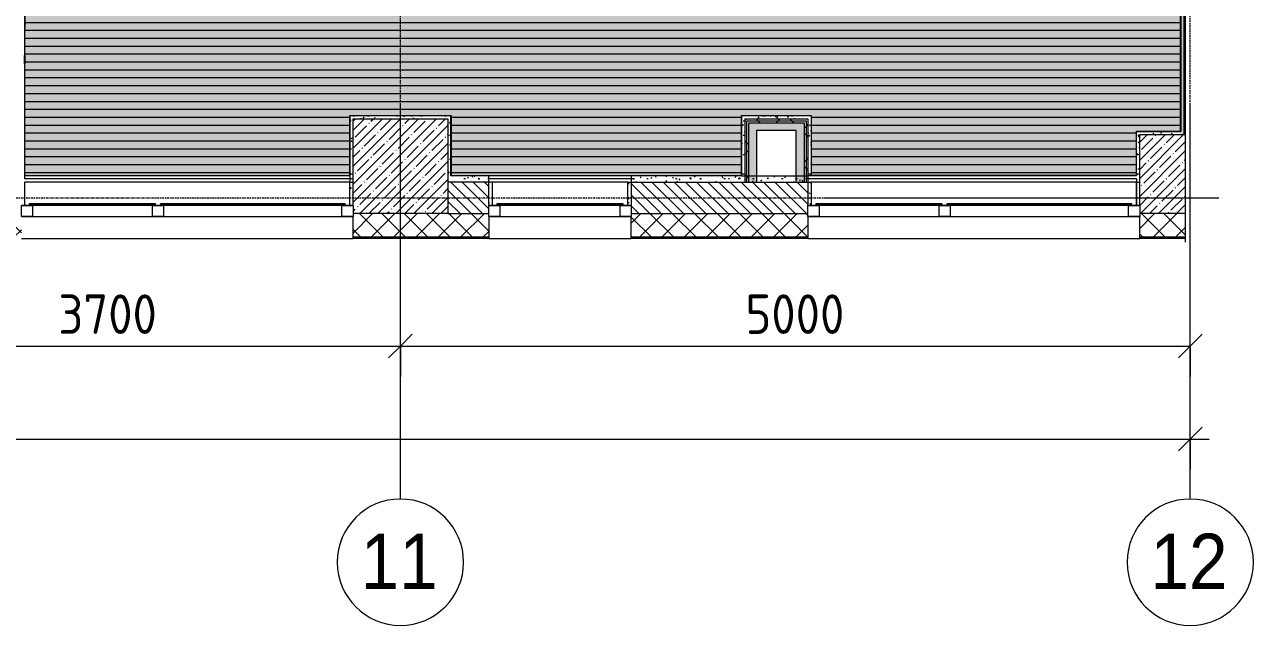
# Model space of a CAD drawing. Header units: millimetres. Extents: x -3917 to 185442, y -8553 to 29000.
# Drawn here: x 30930 to 38710, y -2706 to 1096 of the extents above; entities that cross this region are included whole.
import ezdxf

# ---------------------------------------------------------------- set-up
doc = ezdxf.new("R2010")
doc.units = ezdxf.units.MM
doc.linetypes.add('Осевая', pattern=[31.75, 6.35, -4.7625, 15.875, -4.7625])
for name, color, linetype, lineweight in [('A-ANNO-DIMS', 7, 'Continuous', 9), ('A-ANNO-DIMS-100', 7, 'Continuous', 9), ('A-CLNG-PATT', 7, 'Continuous', 9), ('A-DETL-GENF', 7, 'Continuous', 9), ('A-GLAZ', 7, 'Continuous', 9), ('A-GLAZ-1', 7, 'Continuous', 13), ('A-WALL', 7, 'Continuous', 9), ('I-WALL', 7, 'Continuous', 9), ('S-COLS', 7, 'Continuous', 9), ('Оси', 7, 'Continuous', 9), ('Оси-1', 7, 'Continuous', 20), ('Оси-2', 7, 'Осевая', 9)]:
    doc.layers.add(name, color=color, linetype=linetype, lineweight=lineweight)
for name, color, linetype, lineweight, true_color in [('A-CLNG-1', 7, 'Continuous', 9, 0xeaeaea), ('A-WALL-1', 7, 'Continuous', 9, 0x3c3c3c), ('A-WALL-2', 7, 'Continuous', 9, 0x535353), ('A-WALL-FNSH-1', 7, 'Continuous', 9, 0x3c3c3c), ('I-WALL-1', 7, 'Continuous', 9, 0x535353), ('S-COLS-1', 9, 'Continuous', 9, 0x808080), ('S-COLS-2', 7, 'Continuous', 9, 0x3c3c3c)]:
    doc.layers.add(name, color=color, linetype=linetype, lineweight=lineweight, true_color=true_color)
doc.layers.add('A-CLNG-PATT-1', color=7, linetype='Continuous', lineweight=9, transparency=1)
doc.styles.add('Arial', font='arial.ttf', dxfattribs={"width": 0.9, "height": 350})
doc.styles.add('ISOCPEUR', font='isocpeur.ttf', dxfattribs={"width": 0.9, "height": 250})
doc.dimstyles.new('ISO-2_5_0_9К_БОЛЬШОЙ', dxfattribs={"dimscale": 304.8, "dimtxt": 248.995294, "dimasz": 0.492126, "dimexe": 0.393701, "dimexo": 0.984252, "dimgap": 0, "dimtad": 1, "dimdec": 0, "dimrnd": 10, "dimzin": 0, "dimdsep": 46, "dimtxsty": 'ISOCPEUR', "dimblk1": 'OBLIQUE', "dimblk2": 'OBLIQUE', "dimsah": 1, "dimcen": 0.09, "dimdle": 0.393701, "dimazin": 0, "dimtfac": 1, "dimtdec": 4, "dimtix": 1, "dimtmove": 0, "dimatfit": 3, "dimfxl": 1, "dimtvp": 1, "dimtolj": 1, "dimtzin": 0, "dimarcsym": 2})
pattern_1 = [(0, (0, 0), (121.92, 30.48), [10.058, -81.382, 10.058, -81.382, -487.68]), (0, (0, 0), (121.92, 30.48), [-182.88, 10.058, -172.822, 10.058, -81.382, -213.36]), (0, (0, 0), (121.92, 30.48), [-457.2, 10.058, -50.902, 10.058, -142.342]), (120, (45.72, 15.24), (-87.356454, 90.345817), [10.058, -81.382, 10.058, -81.382, -487.68]), (120, (45.72, 15.24), (-87.356454, 90.345817), [-182.88, 10.058, -172.822, 10.058, -81.382, -213.36]), (120, (45.72, 15.24), (-87.356454, 90.345817), [-457.2, 10.058, -50.902, 10.058, -142.342]), (240, (60.96, 76.2), (-34.563546, -120.825817), [10.058, -81.382, 10.058, -81.382, -487.68]), (240, (60.96, 76.2), (-34.563546, -120.825817), [-182.88, 10.058, -172.822, 10.058, -81.382, -213.36]), (240, (60.96, 76.2), (-34.563546, -120.825817), [-457.2, 10.058, -50.902, 10.058, -142.342])]
pattern_2 = [(45, (0, 0), (-106.066, 106.066), []), (135, (0, 0), (-106.066, -106.066), [])]

# ---------------------------------------------------------------- blocks, each defined once
blk = doc.blocks.new('BSC_Колонна _Прямоугольная - 600х600-V18-Сводный план потолков 2 этажа в осях 1-12')
at = {"layer": 'S-COLS-1'}
h = blk.add_hatch(dxfattribs=at)
h.set_pattern_fill('FP_28', color=256, style=0, pattern_type=2)
h.set_pattern_definition([(45, (-33310, -200), (-57.02463, 57.02463), []), (45, (-33252.975, -200), (-57.02463, 57.02463), [100.806, -20.161, 3.353, -16.808])])
h.paths.add_polyline_path([(-300, -300), (300, -300), (300, 300), (-300, 300), (-300, -248)])
at = {"layer": 'S-COLS-2'}
for p, q in [((-300, 300), (300, 300)), ((-300, -248), (-300, 300)), ((300, 300), (300, -300)), ((300, -300), (-300, -300))]:
    blk.add_line(p, q, dxfattribs=at)
blk = doc.blocks.new('120_Окно_СКБ_2Ст - 120_Окно_СКБ_2Ст 2100х2400 _мал створка справа_-22446225-Сводный план потолков 2 этажа в осях 1-12')
at = {"layer": 'A-GLAZ'}
for p, q in [((1050, -57), (-1050, -57)), ((-1050, -127), (1050, -127))]:
    blk.add_line(p, q, dxfattribs=at)
at = {"layer": 'A-GLAZ-1'}
for p, q in [((-1050, -127), (-1050, -57)), ((-1050, -57), (-980, -57)), ((-980, -57), (-980, -127)), ((150, -127), (150, -57)), ((150, -57), (220, -57)), ((220, -57), (220, -127)), ((980, -127), (980, -57)), ((980, -57), (1050, -57)), ((1050, -57), (1050, -127)), ((-980, -127), (-1050, -127)), ((-1000, -127), (-1000, -137)), ((-1000, -137), (170, -137)), ((170, -137), (-1000, -137)), ((-930, -137), (-930, -127)), ((100, -137), (100, -127)), ((220, -127), (150, -127)), ((170, -137), (170, -127)), ((200, -127), (200, -137)), ((200, -137), (1000, -137)), ((1000, -137), (200, -137)), ((270, -137), (270, -127)), ((930, -137), (930, -127)), ((1050, -127), (980, -127)), ((1000, -137), (1000, -127))]:
    blk.add_line(p, q, dxfattribs=at)
blk = doc.blocks.new('BSC_Колонна _Прямоугольная - 500х500-V33-Сводный план потолков 2 этажа в осях 1-12')
at = {"layer": 'S-COLS-1'}
h = blk.add_hatch(dxfattribs=at)
h.set_pattern_fill('FP_42', color=256, style=0, pattern_type=2)
h.set_pattern_definition([(45, (-38240, -150), (-57.02463, 57.02463), []), (45, (-38182.975, -150), (-57.02463, 57.02463), [100.806, -20.161, 3.353, -16.808])])
h.paths.add_polyline_path([(-250, -250), (37.7, -250), (37.7, 250), (-250, 250), (-250, -198)])
at = {"layer": 'S-COLS-2'}
for p, q in [((-250, 250), (37.7, 250)), ((-250, -198), (-250, 250)), ((37.7, -250), (-250, -250))]:
    blk.add_line(p, q, dxfattribs=at)
blk = doc.blocks.new('120_Окно_СКБ_1Ст - 120_Окно_СКБ_1Ст 900х2500_h_-20664874-Сводный план потолков 2 этажа в осях 1-12')
at = {"layer": 'A-GLAZ'}
for p, q in [((450, -57), (-450, -57)), ((-450, -127), (450, -127))]:
    blk.add_line(p, q, dxfattribs=at)
at = {"layer": 'A-GLAZ-1'}
for p, q in [((-450, -127), (-450, -57)), ((-450, -57), (-380, -57)), ((-380, -57), (-380, -127)), ((380, -127), (380, -57)), ((380, -57), (450, -57)), ((450, -57), (450, -127)), ((-380, -127), (-450, -127)), ((-400, -127), (-400, -137)), ((-400, -137), (400, -137)), ((400, -137), (-400, -137)), ((-330, -137), (-330, -127)), ((330, -137), (330, -127)), ((450, -127), (380, -127)), ((400, -137), (400, -127))]:
    blk.add_line(p, q, dxfattribs=at)
blk = doc.blocks.new('DET_L_Линия разрыва - М100-30654710-Сводный план потолков 2 этажа в осях 1-12')
at = {"layer": 'A-DETL-GENF'}
blk.add_line((11739.9, 0), (0, 0), dxfattribs=at)
blk = doc.blocks.new('Ось сетки - D8-29747960-Сводный план потолков 2 этажа в осях 1-12')
at = {"layer": 'Оси-1'}
for start, end in [(360, 180), (180, 360)]:
    blk.add_arc((0, 0), 4, start, end, dxfattribs=at)
blk = doc.blocks.new('DIMBLOCK10-Сводный план потолков 2 этажа в осях 1-12')
at = {"layer": 'A-ANNO-DIMS-100'}
for p, q in [((29610, -1131.9), (29610, -817.9)), ((33310, -1131.9), (33310, -817.9)), ((29610, -937.9), (33310, -937.9)), ((29610, -937.9), (29610, -1131.9)), ((33310, -937.9), (33310, -1131.9))]:
    blk.add_line(p, q, dxfattribs=at)
at = {"layer": 'A-ANNO-DIMS-100', "lineweight": 20}
for p, q in [((29610, -937.9), (29685, -862.9)), ((33310, -937.9), (33385, -862.9)), ((29610, -937.9), (29535, -1012.9)), ((33310, -937.9), (33235, -1012.9))]:
    blk.add_line(p, q, dxfattribs=at)
at = {"layer": 'A-ANNO-DIMS-100', "color": 0, "insert": (31144, -611.3), "char_height": 250, "width": 758.478, "attachment_point": 1, "line_spacing_factor": 1.149209, "style": 'ISOCPEUR'}
blk.add_mtext('3700', dxfattribs=at)
blk = doc.blocks.new('_Oblique')
at = {"color": 0, "linetype": 'ByBlock', "lineweight": -2}
blk.add_line((-0.5, -0.5), (0.5, 0.5), dxfattribs=at)
blk = doc.blocks.new('DIMBLOCK11-Сводный план потолков 2 этажа в осях 1-12')
at = {"layer": 'A-ANNO-DIMS-100'}
for p, q in [((33310, -1131.9), (33310, -817.9)), ((38310, -1131.9), (38310, -817.9)), ((33310, -937.9), (38310, -937.9)), ((33310, -937.9), (33310, -1131.9)), ((38310, -937.9), (38310, -1131.9))]:
    blk.add_line(p, q, dxfattribs=at)
at = {"layer": 'A-ANNO-DIMS-100', "lineweight": 20}
for p, q in [((33310, -937.9), (33385, -862.9)), ((38310, -937.9), (38385, -862.9)), ((33310, -937.9), (33235, -1012.9)), ((38310, -937.9), (38235, -1012.9))]:
    blk.add_line(p, q, dxfattribs=at)
at = {"layer": 'A-ANNO-DIMS-100', "color": 0, "insert": (35494, -611.3), "char_height": 250, "width": 758.478, "attachment_point": 1, "line_spacing_factor": 1.149209, "style": 'ISOCPEUR'}
blk.add_mtext('5000', dxfattribs=at)
blk = doc.blocks.new('DIMBLOCK12-Сводный план потолков 2 этажа в осях 1-12')
at = {"layer": 'A-ANNO-DIMS-100'}
for p, q in [((110, -1720.5), (110, -1406.5)), ((38310, -1720.5), (38310, -1406.5)), ((-10, -1526.5), (38430, -1526.5)), ((110, -1526.5), (110, -1720.5)), ((38310, -1526.5), (38310, -1720.5))]:
    blk.add_line(p, q, dxfattribs=at)
at = {"layer": 'A-ANNO-DIMS-100', "lineweight": 20}
for p, q in [((110, -1526.5), (185, -1451.5)), ((38310, -1526.5), (38385, -1451.5)), ((110, -1526.5), (35, -1601.5)), ((38310, -1526.5), (38235, -1601.5))]:
    blk.add_line(p, q, dxfattribs=at)
at = {"layer": 'A-ANNO-DIMS-100', "color": 0, "insert": (18815, -1199.9), "char_height": 250, "width": 948.097, "attachment_point": 1, "line_spacing_factor": 1.149209, "style": 'ISOCPEUR'}
blk.add_mtext('38200', dxfattribs=at)

msp = doc.modelspace()

# ---------------------------------------------------------------- hatches: boundary and pattern name
at = {"layer": 'A-CLNG-PATT'}
h = msp.add_hatch(dxfattribs=at)
h.set_pattern_fill('FP_89', color=256, style=0, pattern_type=2)
h.set_pattern_definition([(0, (29375, 7560.5), (0, -50), [])])
h.paths.add_polyline_path([(32466.7, 141), (32989, 141), (32989, 521), (33631, 521), (33631, 141), (35469, 141), (35469, 521), (35911, 521), (35911, 141), (37969, 141), (37969, 421), (38249, 421), (38249, 5249), (37189, 5249), (37189, 7921), (38277.7, 7921), (38277.7, 10679), (37969, 10679), (37969, 11221), (38249, 11221), (38249, 11474.2), (37977.7, 11609.9), (38249, 11745.5), (38249, 11850.8), (38229, 11850.8), (38229, 11950.8), (38249, 11950.8), (38249, 12774.6), (38229, 12774.6), (38229, 12874.6), (38249, 12874.6), (38249, 14980), (34231, 14980), (34231, 13759), (32700, 13759), (32700, 13740), (31300, 13740), (31300, 13759), (20231, 13759), (20231, 10880), (20250, 10880), (20250, 7921), (30931, 7921), (30931, 141), (31244.2, 141)])
h.paths.add_polyline_path([(33310, 7089.7), (33226.1, 7097), (33150, 7115.7), (33078, 7145.6), (33009.1, 7188), (32945.2, 7243.8), (32894.7, 7304.1), (32854.7, 7370), (32823.3, 7448.3), (32805.7, 7524), (32799.9, 7601.7), (32807, 7683.9), (32825.7, 7760), (32856.2, 7833.1), (32898, 7900.9), (32949.9, 7961.4), (33015.6, 8016.2), (33082.3, 8056.3), (33157.6, 8086.6), (33233.6, 8104.3), (33311.6, 8110.1), (33393.9, 8103), (33470, 8084.3), (33546.9, 8051.4), (33613.1, 8010.1), (33673.8, 7957.3), (33726.5, 7894), (33766.5, 7827.3), (33795.9, 7755), (33814.1, 7678.9), (33819.7, 7593.1), (33813, 7516.1), (33794.3, 7440), (33763.8, 7366.9), (33722, 7299.1), (33665.4, 7234.6), (33606.1, 7184.9), (33536.5, 7143.2), (33467.4, 7114.6), (33383.6, 7095.5), (33310.5, 7089.8)])
h.paths.add_polyline_path([(33310, 7090.7), (33391.3, 7097.4), (33467.7, 7115.8), (33546.5, 7149.5), (33612.6, 7190.8), (33671.7, 7241.8), (33723.3, 7302.8), (33766.4, 7375.2), (33795.6, 7447.7), (33813.3, 7524), (33819.2, 7600.9), (33812.9, 7680.2), (33794.2, 7757.7), (33763.5, 7831.7), (33721.1, 7900.4), (33664.5, 7964.9), (33609.3, 8012), (33535.1, 8056.3), (33463.3, 8085.3), (33383.6, 8103.5), (33308.9, 8109.2), (33230.2, 8103), (33152.3, 8084.2), (33078, 8053.3), (33010.1, 8011.5), (32949.2, 7959.3), (32894.4, 7893.5), (32854.2, 7826.3), (32824.7, 7753.4), (32806.9, 7678.1), (32800.7, 7600), (32807.6, 7517.7), (32826.1, 7441.6), (32856.5, 7368.3), (32898.5, 7300.1), (32950.7, 7239.2), (33013.4, 7186.3), (33082.9, 7144.6), (33158.8, 7114.2), (33235.1, 7096.6), (33309.5, 7090.8)])
h.paths.add_polyline_path([(33310, 7100), (33230.2, 7106.5), (33152.3, 7125.8), (33077.1, 7158.1), (33010.7, 7200.1), (32956.4, 7246.4), (32902, 7311.7), (32863.3, 7375.9), (32834.4, 7445.9), (32816.2, 7521.8), (32810, 7600), (32816.5, 7679.7), (32835.7, 7757.4), (32867.1, 7831.2), (32910.1, 7899.3), (32956.4, 7953.6), (33016.1, 8004.5), (33083, 8045.5), (33155.5, 8075.5), (33231.8, 8093.8), (33310, 8100), (33389.8, 8093.5), (33467.7, 8074.2), (33541.7, 8042.6), (33609.3, 7999.9), (33664.5, 7952.4), (33714.5, 7893.9), (33757.8, 7821.5), (33785.5, 7754.5), (33803.8, 7678.2), (33810, 7599.9), (33803.5, 7520.3), (33783.9, 7441.5), (33752.9, 7368.8), (33709.9, 7300.7), (33663.6, 7246.4), (33603.9, 7195.5), (33536.5, 7154.3), (33458.2, 7123), (33383.6, 7105.8), (33310.1, 7100)])
h.paths.add_polyline_path([(29833.9, 10620), (29785.6, 10620), (29738.8, 10631.5), (29696.1, 10653.9), (29660, 10685.9), (29632.7, 10725.6), (29615.6, 10770.6), (29609.7, 10816.8), (29604.4, 10773.1), (29585.6, 10725.6), (29560, 10688.4), (29523.9, 10656.4), (29481.2, 10634), (29434.4, 10622.5), (29386.1, 10622.5), (29339.3, 10634), (29296.6, 10656.4), (29260.6, 10688.4), (29233.2, 10728.1), (29216.1, 10773.1), (29210.3, 10821), (29216.1, 10868.9), (29233.2, 10913.9), (29260.6, 10953.6), (29296.6, 10985.6), (29339.3, 11008), (29386.1, 11019.5), (29434.4, 11019.5), (29481.2, 11008), (29523.9, 10985.6), (29561.7, 10951.1), (29587.3, 10913.9), (29604.7, 10866.4), (29610.3, 10822.7), (29616.5, 10868.9), (29632.7, 10911.4), (29660, 10951.1), (29696.1, 10983.1), (29738.8, 11005.5), (29785.6, 11017), (29833.9, 11017), (29880.7, 11005.5), (29923.4, 10983.1), (29959.4, 10951.1), (29986.8, 10911.4), (30003.9, 10866.4), (30009.7, 10818.5), (30003.9, 10770.6), (29986.8, 10725.6), (29959.4, 10685.9), (29923.4, 10653.9), (29880.7, 10631.5)])
h.paths.add_polyline_path([(36240, 13660), (36192.1, 13665.8), (36147.1, 13682.9), (36107.4, 13710.3), (36075.4, 13746.4), (36053, 13789.1), (36041.5, 13835.9), (36041.5, 13884.1), (36053, 13930.9), (36075.4, 13973.6), (36107.4, 14009.7), (36147.1, 14037.1), (36192.1, 14054.2), (36240, 14060), (36287.9, 14054.2), (36332.9, 14037.1), (36372.6, 14009.7), (36404.6, 13973.6), (36427, 13930.9), (36438.5, 13884.1), (36438.5, 13835.9), (36427, 13789.1), (36404.6, 13746.4), (36372.6, 13710.3), (36332.9, 13682.9), (36287.9, 13665.8)])
at = {"layer": 'A-CLNG-PATT-1'}
h = msp.add_hatch(color=256, dxfattribs=at)
h.paths.add_polyline_path([(32466.7, 141), (32989, 141), (32989, 521), (33631, 521), (33631, 141), (35469, 141), (35469, 521), (35911, 521), (35911, 141), (37969, 141), (37969, 421), (38249, 421), (38249, 5249), (37189, 5249), (37189, 7921), (38277.7, 7921), (38277.7, 10679), (37969, 10679), (37969, 11221), (38249, 11221), (38249, 11474.2), (37977.7, 11609.9), (38249, 11745.5), (38249, 11850.8), (38229, 11850.8), (38229, 11950.8), (38249, 11950.8), (38249, 12774.6), (38229, 12774.6), (38229, 12874.6), (38249, 12874.6), (38249, 14980), (34231, 14980), (34231, 13759), (32700, 13759), (32700, 13740), (31300, 13740), (31300, 13759), (20231, 13759), (20231, 10880), (20250, 10880), (20250, 7921), (30931, 7921), (30931, 141), (31244.2, 141)])
h.paths.add_polyline_path([(33310, 7089.7), (33226.1, 7097), (33150, 7115.7), (33078, 7145.6), (33009.1, 7188), (32945.2, 7243.8), (32894.7, 7304.1), (32854.7, 7370), (32823.3, 7448.3), (32805.7, 7524), (32799.9, 7601.7), (32807, 7683.9), (32825.7, 7760), (32856.2, 7833.1), (32898, 7900.9), (32949.9, 7961.4), (33015.6, 8016.2), (33082.3, 8056.3), (33157.6, 8086.6), (33233.6, 8104.3), (33311.6, 8110.1), (33393.9, 8103), (33470, 8084.3), (33546.9, 8051.4), (33613.1, 8010.1), (33673.8, 7957.3), (33726.5, 7894), (33766.5, 7827.3), (33795.9, 7755), (33814.1, 7678.9), (33819.7, 7593.1), (33813, 7516.1), (33794.3, 7440), (33763.8, 7366.9), (33722, 7299.1), (33665.4, 7234.6), (33606.1, 7184.9), (33536.5, 7143.2), (33467.4, 7114.6), (33383.6, 7095.5), (33310.5, 7089.8)])
h.paths.add_polyline_path([(33310, 7090.7), (33391.3, 7097.4), (33467.7, 7115.8), (33546.5, 7149.5), (33612.6, 7190.8), (33671.7, 7241.8), (33723.3, 7302.8), (33766.4, 7375.2), (33795.6, 7447.7), (33813.3, 7524), (33819.2, 7600.9), (33812.9, 7680.2), (33794.2, 7757.7), (33763.5, 7831.7), (33721.1, 7900.4), (33664.5, 7964.9), (33609.3, 8012), (33535.1, 8056.3), (33463.3, 8085.3), (33383.6, 8103.5), (33308.9, 8109.2), (33230.2, 8103), (33152.3, 8084.2), (33078, 8053.3), (33010.1, 8011.5), (32949.2, 7959.3), (32894.4, 7893.5), (32854.2, 7826.3), (32824.7, 7753.4), (32806.9, 7678.1), (32800.7, 7600), (32807.6, 7517.7), (32826.1, 7441.6), (32856.5, 7368.3), (32898.5, 7300.1), (32950.7, 7239.2), (33013.4, 7186.3), (33082.9, 7144.6), (33158.8, 7114.2), (33235.1, 7096.6), (33309.5, 7090.8)])
h.paths.add_polyline_path([(33310, 7100), (33230.2, 7106.5), (33152.3, 7125.8), (33077.1, 7158.1), (33010.7, 7200.1), (32956.4, 7246.4), (32902, 7311.7), (32863.3, 7375.9), (32834.4, 7445.9), (32816.2, 7521.8), (32810, 7600), (32816.5, 7679.7), (32835.7, 7757.4), (32867.1, 7831.2), (32910.1, 7899.3), (32956.4, 7953.6), (33016.1, 8004.5), (33083, 8045.5), (33155.5, 8075.5), (33231.8, 8093.8), (33310, 8100), (33389.8, 8093.5), (33467.7, 8074.2), (33541.7, 8042.6), (33609.3, 7999.9), (33664.5, 7952.4), (33714.5, 7893.9), (33757.8, 7821.5), (33785.5, 7754.5), (33803.8, 7678.2), (33810, 7599.9), (33803.5, 7520.3), (33783.9, 7441.5), (33752.9, 7368.8), (33709.9, 7300.7), (33663.6, 7246.4), (33603.9, 7195.5), (33536.5, 7154.3), (33458.2, 7123), (33383.6, 7105.8), (33310.1, 7100)])
h.paths.add_polyline_path([(29833.9, 10620), (29785.6, 10620), (29738.8, 10631.5), (29696.1, 10653.9), (29660, 10685.9), (29632.7, 10725.6), (29615.6, 10770.6), (29609.7, 10816.8), (29604.4, 10773.1), (29585.6, 10725.6), (29560, 10688.4), (29523.9, 10656.4), (29481.2, 10634), (29434.4, 10622.5), (29386.1, 10622.5), (29339.3, 10634), (29296.6, 10656.4), (29260.6, 10688.4), (29233.2, 10728.1), (29216.1, 10773.1), (29210.3, 10821), (29216.1, 10868.9), (29233.2, 10913.9), (29260.6, 10953.6), (29296.6, 10985.6), (29339.3, 11008), (29386.1, 11019.5), (29434.4, 11019.5), (29481.2, 11008), (29523.9, 10985.6), (29561.7, 10951.1), (29587.3, 10913.9), (29604.7, 10866.4), (29610.3, 10822.7), (29616.5, 10868.9), (29632.7, 10911.4), (29660, 10951.1), (29696.1, 10983.1), (29738.8, 11005.5), (29785.6, 11017), (29833.9, 11017), (29880.7, 11005.5), (29923.4, 10983.1), (29959.4, 10951.1), (29986.8, 10911.4), (30003.9, 10866.4), (30009.7, 10818.5), (30003.9, 10770.6), (29986.8, 10725.6), (29959.4, 10685.9), (29923.4, 10653.9), (29880.7, 10631.5)])
h.paths.add_polyline_path([(36240, 13660), (36192.1, 13665.8), (36147.1, 13682.9), (36107.4, 13710.3), (36075.4, 13746.4), (36053, 13789.1), (36041.5, 13835.9), (36041.5, 13884.1), (36053, 13930.9), (36075.4, 13973.6), (36107.4, 14009.7), (36147.1, 14037.1), (36192.1, 14054.2), (36240, 14060), (36287.9, 14054.2), (36332.9, 14037.1), (36372.6, 14009.7), (36404.6, 13973.6), (36427, 13930.9), (36438.5, 13884.1), (36438.5, 13835.9), (36427, 13789.1), (36404.6, 13746.4), (36372.6, 13710.3), (36332.9, 13682.9), (36287.9, 13665.8)])
at = {"layer": 'A-WALL'}
h = msp.add_hatch(dxfattribs=at)
h.set_pattern_fill('FP_14', color=256, style=0, pattern_type=2)
h.set_pattern_definition([(135, (0, 0), (-35.35534, -35.35534), [])])
h.paths.add_polyline_path([(35890, -100), (35890, 100), (34770, 100), (34770, -100), (34911.8, -100)])
h.paths.add_polyline_path([(33689.3, -100), (33870, -100), (33870, 100), (33610, 100), (33610, -100)])
h = msp.add_hatch(dxfattribs=at)
h.set_pattern_fill('FP_12', color=256, style=0, pattern_type=2)
h.set_pattern_definition([(45, (0, 0), (-70.71068, 70.71068), []), (135, (0, 0), (-70.71068, -70.71068), [])])
h.paths.add_polyline_path([(38277.7, -250), (38277.7, -100), (37990, -100), (37990, -250)])
h.paths.add_polyline_path([(35890, -250), (35890, -100), (34770, -100), (34770, -250), (34911.8, -250)])
h.paths.add_polyline_path([(33870, -250), (33870, -100), (33010, -100), (33010, -250), (33689.3, -250)])
h.paths.add_polyline_path([(30632.9, -250), (30910, -250), (30910, -100), (29209.7, -100), (29209.7, -250), (30021.7, -250)])
h.paths.add_polyline_path([(26354.1, -250), (26409.7, -250), (26409.7, -100), (24810, -100), (24810, -250), (25131.6, -250)])
h.paths.add_polyline_path([(22710, -250), (22710, -100), (21610, -100), (21610, -250), (22686.5, -250)])
h.paths.add_polyline_path([(18810, -250), (18810, -100), (18160, -100), (18160, -250)])
h.paths.add_polyline_path([(17260, -250), (17260, -100), (16110, -100), (16110, -250), (16573.9, -250)])
h.paths.add_polyline_path([(13010, -250), (13010, -100), (11660, -100), (11660, -250), (12906.3, -250)])
h.paths.add_polyline_path([(8560, -250), (8560, -100), (4630, -100), (4630, -250), (8016.2, -250)])
h.paths.add_polyline_path([(3431.7, -250), (3730, -250), (3730, -100), (-260, -100), (-260, -250), (3126, -250)])
at = {"layer": 'I-WALL'}
h = msp.add_hatch(dxfattribs=at)
h.set_pattern_fill('FP_13', color=256, style=0, pattern_type=2)
h.set_pattern_definition([(45, (0, 0), (-57.02463, 57.02463), []), (45, (57.025, 0), (-57.02463, 57.02463), [100.806, -20.161, 3.353, -16.808])])
h.paths.add_polyline_path([(38277.7, 400), (38277.7, 7400), (38270, 7400), (38270, 400)])
h = msp.add_hatch(dxfattribs=at)
h.set_pattern_fill('FP_79', color=256, style=0, pattern_type=2)
h.set_pattern_definition(pattern_1)
h.paths.add_polyline_path([(38250, 400), (38270, 400), (38270, 5250), (38250, 5250), (38250, 420)])
h = msp.add_hatch(dxfattribs=at)
h.set_pattern_fill('FP_79', color=256, style=0, pattern_type=2)
h.set_pattern_definition(pattern_1)
h.paths.add_polyline_path([(32990, 150), (33010, 150), (33010, 520), (32990, 520), (32990, 500)])
h = msp.add_hatch(dxfattribs=at)
h.set_pattern_fill('FP_79', color=256, style=0, pattern_type=2)
h.set_pattern_definition(pattern_1)
h.paths.add_polyline_path([(33630, 500), (33630, 520), (33010, 520), (33010, 500), (33610, 500)])
h = msp.add_hatch(dxfattribs=at)
h.set_pattern_fill('FP_79', color=256, style=0, pattern_type=2)
h.set_pattern_definition(pattern_1)
h.paths.add_polyline_path([(33630, 140), (33630, 500), (33610, 500), (33610, 140)])
h = msp.add_hatch(dxfattribs=at)
h.set_pattern_fill('FP_79', color=256, style=0, pattern_type=2)
h.set_pattern_definition(pattern_1)
h.paths.add_polyline_path([(35910, 500), (35910, 520), (35470, 520), (35470, 500), (35890, 500)])
h = msp.add_hatch(dxfattribs=at)
h.set_pattern_fill('FP_79', color=256, style=0, pattern_type=2)
h.set_pattern_definition(pattern_1)
h.paths.add_polyline_path([(35490, 150), (35490, 500), (35470, 500), (35470, 150)])
h = msp.add_hatch(dxfattribs=at)
h.set_pattern_fill('FP_80', color=256, style=0, pattern_type=2)
h.set_pattern_definition(pattern_2)
h.paths.add_polyline_path([(35490, 100), (35502.5, 100), (35502.5, 500), (35490, 500), (35490, 148.1)])
h = msp.add_hatch(dxfattribs=at)
h.set_pattern_fill('FP_80', color=256, style=0, pattern_type=2)
h.set_pattern_definition(pattern_2)
h.paths.add_polyline_path([(35565, 487.5), (35890, 487.5), (35890, 500), (35502.5, 500), (35502.5, 487.5), (35523.1, 487.5)])
h = msp.add_hatch(dxfattribs=at)
h.set_pattern_fill('FP_80', color=256, style=0, pattern_type=2)
h.set_pattern_definition(pattern_2)
h.paths.add_polyline_path([(35502.5, 100), (35515, 100), (35515, 487.5), (35502.5, 487.5), (35502.5, 148.1)])
h = msp.add_hatch(dxfattribs=at)
h.set_pattern_fill('FP_80', color=256, style=0, pattern_type=2)
h.set_pattern_definition(pattern_2)
h.paths.add_polyline_path([(35865, 475), (35877.5, 475), (35877.5, 487.5), (35515, 487.5), (35515, 475), (35565, 475)])
for points in [[(35565, 100), (35565, 475), (35515, 475), (35515, 100)], [(35865, 425), (35865, 475), (35565, 475), (35565, 425), (35815, 425)], [(35865, 100), (35865, 425), (35815, 425), (35815, 100)]]:
    msp.add_hatch(color=256, dxfattribs=at).paths.add_polyline_path(points)
h = msp.add_hatch(dxfattribs=at)
h.set_pattern_fill('FP_80', color=256, style=0, pattern_type=2)
h.set_pattern_definition(pattern_2)
h.paths.add_polyline_path([(35877.5, 100), (35877.5, 475), (35865, 475), (35865, 100)])
h = msp.add_hatch(dxfattribs=at)
h.set_pattern_fill('FP_80', color=256, style=0, pattern_type=2)
h.set_pattern_definition(pattern_2)
h.paths.add_polyline_path([(35890, 100), (35890, 487.5), (35877.5, 487.5), (35877.5, 100)])
h = msp.add_hatch(dxfattribs=at)
h.set_pattern_fill('FP_79', color=256, style=0, pattern_type=2)
h.set_pattern_definition(pattern_1)
h.paths.add_polyline_path([(35910, 150), (35910, 500), (35890, 500), (35890, 150)])
h = msp.add_hatch(dxfattribs=at)
h.set_pattern_fill('FP_79', color=256, style=0, pattern_type=2)
h.set_pattern_definition(pattern_1)
h.paths.add_polyline_path([(38250, 400), (38250, 420), (37970, 420), (37970, 400), (37990, 400)])
h = msp.add_hatch(dxfattribs=at)
h.set_pattern_fill('FP_79', color=256, style=0, pattern_type=2)
h.set_pattern_definition(pattern_1)
h.paths.add_polyline_path([(37990, 150), (37990, 400), (37970, 400), (37970, 150)])
h = msp.add_hatch(dxfattribs=at)
h.set_pattern_fill('FP_79', color=256, style=0, pattern_type=2)
h.set_pattern_definition(pattern_1)
h.paths.add_polyline_path([(33010, -48), (33010, 100), (32990, 100), (32990, -48)])
h = msp.add_hatch(dxfattribs=at)
h.set_pattern_fill('FP_79', color=256, style=0, pattern_type=2)
h.set_pattern_definition(pattern_1)
h.paths.add_polyline_path([(35890, 100), (35890, 140), (34770, 140), (34770, 100), (34911.8, 100)])
h.paths.add_polyline_path([(33870, 100), (33870, 140), (33610, 140), (33610, 100), (33689.3, 100)])
h = msp.add_hatch(dxfattribs=at)
h.set_pattern_fill('FP_79', color=256, style=0, pattern_type=2)
h.set_pattern_definition(pattern_1)
h.paths.add_polyline_path([(33890, -48), (33890, 100), (33870, 100), (33870, -48)])
h = msp.add_hatch(dxfattribs=at)
h.set_pattern_fill('FP_79', color=256, style=0, pattern_type=2)
h.set_pattern_definition(pattern_1)
h.paths.add_polyline_path([(34770, -48), (34770, 100), (34750, 100), (34750, -48)])
h = msp.add_hatch(dxfattribs=at)
h.set_pattern_fill('FP_79', color=256, style=0, pattern_type=2)
h.set_pattern_definition(pattern_1)
h.paths.add_polyline_path([(35910, -48), (35910, 100), (35890, 100), (35890, -48)])

# ---------------------------------------------------------------- linework, layer by layer
at = {"layer": 'A-CLNG-1'}
for p, q in [((30931, 7921), (30931, 1071.7)), ((35911, 521), (35911, 141)), ((37969, 150), (37969, 421)), ((32989, 100), (30931, 100)), ((30931, 100), (30931, -48)), ((30932, 141), (32989, 141)), ((33631, 141), (35469, 141)), ((33891, 100), (33891, -48)), ((35911, 100), (35911, -48))]:
    msp.add_line(p, q, dxfattribs=at)
at = {"layer": 'A-WALL'}
for p, q in [((38270, 7070), (38270, 400)), ((33630, 140), (33630, 500)), ((35502.5, 100), (35502.5, 487.5)), ((35502.5, 487.5), (35877.5, 487.5)), ((35515, 100), (35515, 475)), ((35515, 475), (35865, 475)), ((35865, 475), (35865, 100)), ((35877.5, 487.5), (35877.5, 100)), ((37970, 420), (38250, 420)), ((33890, 100), (33610, 100)), ((33631, 140), (33630, 140)), ((34750, 100), (35910, 100)), ((33870, -250), (33010, -250)), ((33870, -253), (33010, -253)), ((35890, -250), (34770, -250)), ((35890, -253), (34770, -253)), ((38277.7, -250), (37990, -250)), ((38277.7, -253), (37990, -253))]:
    msp.add_line(p, q, dxfattribs=at)
at = {"layer": 'A-WALL-1'}
for p, q in [((32990, 520), (33630, 520)), ((35470, 520), (35910, 520)), ((35490, 500), (35890, 500)), ((35490, 500), (35490, 100)), ((35890, 500), (35890, -48)), ((35910, 520), (35910, 150)), ((35565, 425), (35565, 100)), ((35815, 425), (35565, 425)), ((35815, 100), (35815, 425)), ((37970, 150), (37970, 420)), ((38250, 420), (38250, 421)), ((33010, 150), (32990, 150)), ((32990, -48), (32990, 100)), ((32990, 100), (33010, 100)), ((33870, -48), (33870, 140)), ((33890, 100), (33890, -48)), ((34750, -48), (34750, 100)), ((34770, 140), (34770, -48)), ((35490, 150), (35470, 150)), ((35470, 140), (35890, 140)), ((35910, 150), (35890, 150)), ((35910, 100), (35910, -48)), ((37990, 150), (37970, 150)), ((33010, -250), (33010, -118)), ((33610, -100), (33870, -100)), ((33870, -118), (33870, -250)), ((34770, -100), (35890, -100)), ((34770, -250), (34770, -118)), ((35890, -118), (35890, -250)), ((37990, -250), (37990, -118))]:
    msp.add_line(p, q, dxfattribs=at)
at = {"layer": 'A-WALL-2'}
for p, q in [((34749, 100), (33891, 100)), ((37969, 100), (35911, 100)), ((30910, -258), (33010, -258)), ((33870, -258), (34770, -258)), ((35890, -258), (37990, -258))]:
    msp.add_line(p, q, dxfattribs=at)
at = {"layer": 'A-WALL-FNSH-1'}
for p, q in [((38249, 421), (38249, 5249)), ((38250, 5250), (38250, 421)), ((30932, 1219.8), (30932, 1071.7)), ((30932, 890.7), (30931, 890.7)), ((30931, 847.1), (30932, 847.1)), ((32989, 141), (32989, 521)), ((32989, 521), (33631, 521)), ((32990, 520), (32990, 150)), ((33630, 500), (33630, 520)), ((33631, 521), (33631, 141)), ((35469, 141), (35469, 521)), ((35469, 521), (35911, 521)), ((35470, 520), (35470, 140)), ((37969, 421), (38249, 421)), ((30931, 140), (30930, 140)), ((30930, 100), (30931, 100)), ((30932, 141), (30931, 141)), ((30931, 100), (30931, -48)), ((32990, 141), (32989, 141)), ((32989, -48), (32989, 100)), ((32989, 100), (32990, 100)), ((33870, 140), (33631, 140)), ((33870, 141), (33870, 140)), ((33890, 100), (33891, 100)), ((33891, 100), (33891, -48)), ((34749, -48), (34749, 100)), ((34749, 100), (34750, 100)), ((34770, 140), (34770, 141)), ((35470, 140), (34770, 140)), ((35911, 150), (35910, 150)), ((35910, 100), (35911, 100)), ((35911, 100), (35911, -48)), ((37970, 150), (37969, 150)), ((37969, -48), (37969, 100)), ((37969, 100), (37970, 100)), ((33010, -258), (33010, -250)), ((33870, -258), (33010, -258)), ((33870, -250), (33870, -258)), ((34770, -258), (34770, -250)), ((35890, -258), (34770, -258)), ((35890, -250), (35890, -258)), ((37990, -258), (37990, -250)), ((38277.7, -258), (37990, -258))]:
    msp.add_line(p, q, dxfattribs=at)
at = {"layer": 'I-WALL-1'}
for p, q in [((30931, 1071.7), (30931, 120)), ((30931, 1071.7), (30932, 1071.7)), ((30932, 141), (30932, 1071.7)), ((30931, 966.6), (30932, 966.6)), ((30931, 951.6), (30932, 951.6)), ((30931, 899.7), (30932, 899.7)), ((30931, 858.8), (30932, 858.8)), ((30931, 855.2), (30932, 855.2)), ((30932, 797.9), (30931, 797.9)), ((30931, 650.3), (30932, 650.3)), ((30932, 598.1), (30931, 598.1)), ((30932, 407.4), (30931, 407.4)), ((30931, 406.9), (30932, 406.9)), ((33010, 120), (30930, 120)), ((32990, 140), (30931, 140)), ((32990, 150), (32990, 141)), ((32990, 140), (32990, 100)), ((34770, 140), (33870, 140)), ((34770, 120), (33870, 120)), ((37970, 140), (35890, 140)), ((37970, 120), (35890, 120)), ((35910, 141), (35910, 150)), ((37970, 141), (35910, 141)), ((37969, 150), (37969, 141)), ((37970, 150), (37970, 141)), ((37970, 120), (37970, -48)), ((37970, 100), (37990, 100))]:
    msp.add_line(p, q, dxfattribs=at)
at = {"layer": 'I-WALL-1', "flags": 128}
for points in [[(30931, 890.7), (30931, 893.8), (30931, 896.3), (30931, 898.2), (30931, 899.3), (30931, 899.7)], [(30931, 899.7), (30931, 899.3), (30931, 898.2), (30931, 896.4), (30931, 893.9)], [(30931, 893.9), (30931, 896.4), (30931, 898.2), (30931, 899.3), (30931, 899.7)], [(30931, 899.7), (30931, 899.3), (30931, 898.2), (30931, 896.3), (30931, 893.8), (30931, 890.7)], [(30931, 893.9), (30931, 890.7), (30931, 887.1), (30931, 883), (30931, 878.6), (30931, 873.9), (30931, 869.1), (30931, 864.2), (30931, 859.5), (30931, 855), (30931, 850.8), (30931, 847.1)], [(30931, 847.1), (30931, 850.8), (30931, 855), (30931, 859.5), (30931, 864.2), (30931, 869.1), (30931, 873.9), (30931, 878.6), (30931, 883), (30931, 887.1), (30931, 890.7), (30931, 893.9)], [(30932, 893.9), (30932, 896.4), (30932, 898.2), (30932, 899.3), (30932, 899.7)], [(30932, 899.7), (30932, 899.3), (30932, 898.2), (30932, 896.3), (30932, 893.8), (30932, 890.7)], [(30932, 890.7), (30932, 893.8), (30932, 896.3), (30932, 898.2), (30932, 899.3), (30932, 899.7)], [(30932, 899.7), (30932, 899.3), (30932, 898.2), (30932, 896.4), (30932, 893.9)], [(30932, 847.1), (30932, 850.8), (30932, 855), (30932, 859.5), (30932, 864.2), (30932, 869.1), (30932, 873.9), (30932, 878.6), (30932, 883), (30932, 887.1), (30932, 890.7), (30932, 893.9)], [(30932, 893.9), (30932, 890.7), (30932, 887.1), (30932, 883), (30932, 878.6), (30932, 873.9), (30932, 869.1), (30932, 864.2), (30932, 859.5), (30932, 855), (30932, 850.8), (30932, 847.1)]]:
    msp.add_lwpolyline(points, dxfattribs=at)
at = {"layer": 'Оси'}
for p, q in [((33310, -1906.3), (33310, 593.7)), ((38310, -1906.3), (38310, 593.7)), ((35990, 0), (38490, 0))]:
    msp.add_line(p, q, dxfattribs=at)
at = {"layer": 'Оси-2'}
for p, q in [((33310, 593.7), (33310, 24898.1)), ((38310, 593.7), (38310, 21277.7)), ((-599.2, 0), (35990, 0))]:
    msp.add_line(p, q, dxfattribs=at)

# ---------------------------------------------------------------- block references
at = {"layer": 'A-DETL-GENF', "rotation": 90.00000000000031}
msp.add_blockref('DET_L_Линия разрыва - М100-30654710-Сводный план потолков 2 этажа в осях 1-12', (38277.7, -280), dxfattribs=at)
at = {"layer": 'A-GLAZ', "rotation": 180}
for name, p in [('120_Окно_СКБ_2Ст - 120_Окно_СКБ_2Ст 2100х2400 _мал створка справа_-22446225-Сводный план потолков 2 этажа в осях 1-12', (31960, -175)), ('120_Окно_СКБ_1Ст - 120_Окно_СКБ_1Ст 900х2500_h_-20664874-Сводный план потолков 2 этажа в осях 1-12', (34320, -175)), ('120_Окно_СКБ_2Ст - 120_Окно_СКБ_2Ст 2100х2400 _мал створка справа_-22446225-Сводный план потолков 2 этажа в осях 1-12', (36940, -175))]:
    msp.add_blockref(name, p, dxfattribs=at)
at = {"layer": 'S-COLS'}
for name, p in [('BSC_Колонна _Прямоугольная - 600х600-V18-Сводный план потолков 2 этажа в осях 1-12', (33310, 200)), ('BSC_Колонна _Прямоугольная - 500х500-V33-Сводный план потолков 2 этажа в осях 1-12', (38240, 150))]:
    msp.add_blockref(name, p, dxfattribs=at)
at = {"layer": 'Оси-1', "xscale": 99.99999999999993, "yscale": 99.99999999999993, "zscale": 99.99999999999993}
for p in [(33310, -2306.3), (38310, -2306.3)]:
    msp.add_blockref('Ось сетки - D8-29747960-Сводный план потолков 2 этажа в осях 1-12', p, dxfattribs=at)

# ---------------------------------------------------------------- texts
at = {"layer": 'Оси', "char_height": 350, "width": 606.076, "attachment_point": 1, "style": 'Arial'}
for s, insert in [('11', (33057.4, -2125.6)), ('12', (38057.4, -2125.6))]:
    msp.add_mtext(s, dxfattribs=dict(at, insert=insert))

# ---------------------------------------------------------------- dimensions: what is measured, and where the dimension line sits
at = {"layer": 'A-ANNO-DIMS'}
for base, p1, p2, override, picture, middle in [((33310, -937.9), (29610, -831.9), (33310, -831.9), {"dimpost": '<>', "dimfxl": 3700}, 'DIMBLOCK10-Сводный план потолков 2 этажа в осях 1-12', (31460, -812.9)), ((38310, -937.9), (33310, -831.9), (38310, -831.9), {"dimpost": '<>', "dimfxl": 5000}, 'DIMBLOCK11-Сводный план потолков 2 этажа в осях 1-12', (35810, -812.9)), ((38310, -1526.5), (110, -1420.5), (38310, -1420.5), {"dimpost": '<>', "dimfxl": 38199.999966}, 'DIMBLOCK12-Сводный план потолков 2 этажа в осях 1-12', (19210, -1401.5))]:
    dim = msp.add_linear_dim(base=base, p1=p1, p2=p2, dimstyle='ISO-2_5_0_9К_БОЛЬШОЙ', override=override, dxfattribs=at)
    dim.commit()
    dim.dimension.update_dxf_attribs({"geometry": picture, "text_midpoint": middle})

doc.saveas('drawing.dxf')
